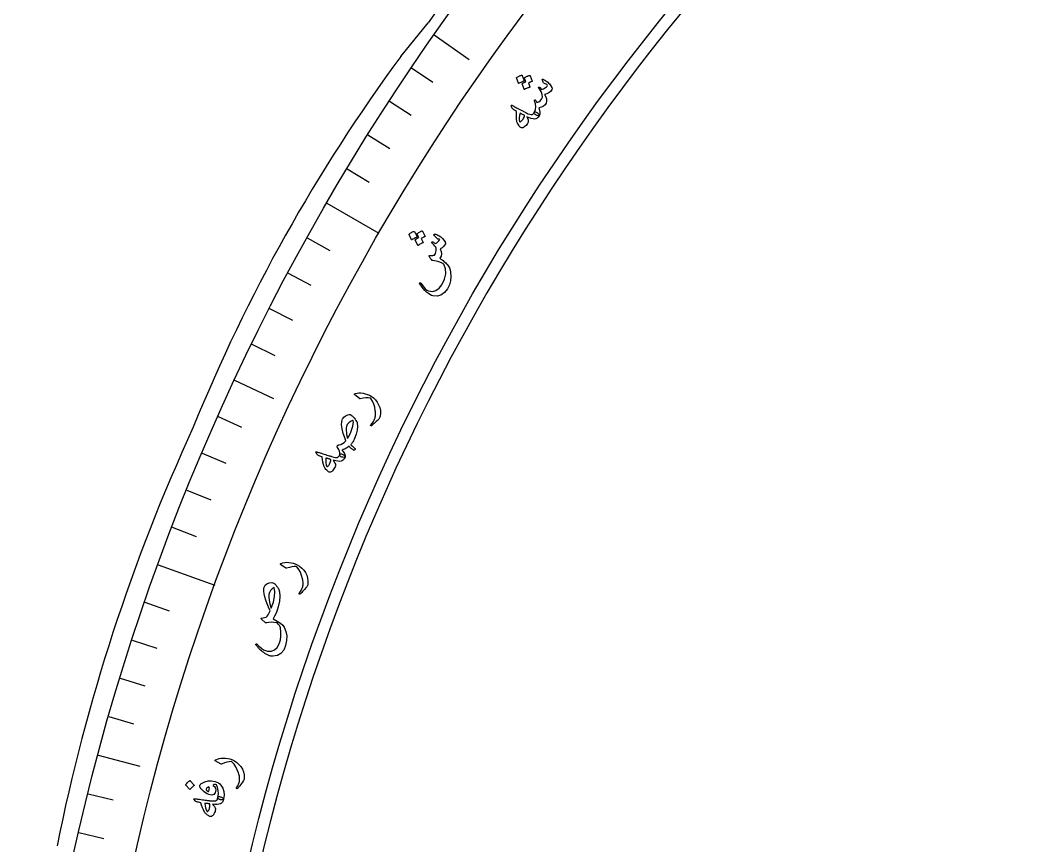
# Model space of a CAD drawing. Header units: millimetres. Extents: x -77 to 77, y -78 to 103.
# Drawn here: x -77.1 to -43.12, y 16.9 to 44.72 of the extents above; entities that cross this region are included whole.
import ezdxf

# ---------------------------------------------------------------- set-up
doc = ezdxf.new("R2010")
doc.units = ezdxf.units.MM
for name, color, linetype in [('CUT_INNER', 6, 'Continuous'), ('CUT_OUTER', 1, 'Continuous'), ('ENGRAVE', 7, 'Continuous'), ('ENGRAVE_FINE', 8, 'Continuous'), ('TEXT', 5, 'Continuous')]:
    doc.layers.add(name, color=color, linetype=linetype)

msp = doc.modelspace()

# ---------------------------------------------------------------- linework, layer by layer
at = {"layer": 'CUT_INNER'}
msp.add_arc((0.0001, -0.0002), 70.9124, 92.273101, 354.023615, dxfattribs=at)
at = {"layer": 'CUT_OUTER'}
msp.add_lwpolyline([(-64.2798, 43.4993), (-63.3623, 44.6259)], dxfattribs=at)
for centre, radius, start, end in [((-0.0074, 0.0063), 77.4903, 124.343855, 144.843732), ((-17.8766, 9.3223), 57.6309, 143.627494, 157.902998), ((-13.0895, 4.2782), 64.0284, 155.33141, 168.632524)]:
    msp.add_arc(centre, radius, start, end, dxfattribs=at)
at = {"layer": 'ENGRAVE'}
for points in [[(-63.1605, 44.2255), (-61.9734, 43.3942)], [(-66.7747, 38.5524), (-65.0176, 37.5379)], [(-69.8806, 32.5859), (-68.5672, 31.9734)], [(-72.4548, 26.3714), (-70.5482, 25.6774)], [(-74.4775, 19.9562), (-73.0776, 19.5811)]]:
    msp.add_lwpolyline(points, dxfattribs=at)
for radius in [77.1047, 75.0758, 71.3077]:
    msp.add_circle((0, 0), radius, dxfattribs=at)
at = {"layer": 'ENGRAVE_FINE'}
for points in [[(-63.9227, 43.1164), (-63.2018, 42.6302)], [(-64.6655, 41.9943), (-63.9362, 41.5207)], [(-65.3885, 40.8593), (-64.6511, 40.3985)], [(-66.0917, 39.7119), (-65.3463, 39.264)], [(-67.4373, 37.3811), (-66.6768, 36.9596)], [(-68.0795, 36.1985), (-67.3117, 35.7903)], [(-68.7008, 35.0048), (-67.9261, 34.6101)], [(-69.3013, 33.8005), (-68.5197, 33.4193)], [(-70.4387, 31.3613), (-69.6443, 31.0076)], [(-70.9753, 30.1272), (-70.1749, 29.7875)], [(-71.4903, 28.8839), (-70.684, 28.5582)], [(-71.9835, 27.6319), (-71.1717, 27.3203)], [(-72.904, 25.1029), (-72.0818, 24.8198)], [(-73.331, 23.8267), (-72.504, 23.558)], [(-73.7356, 22.5432), (-72.9041, 22.289)], [(-74.1178, 21.2529), (-73.282, 21.0133)], [(-74.8144, 18.6533), (-73.9707, 18.443)], [(-75.1286, 17.3448), (-74.2813, 17.1492)]]:
    msp.add_lwpolyline(points, dxfattribs=at)
at = {"layer": 'TEXT'}
for points in [[(-60.3822, 42.7719), (-60.3828, 42.7757), (-60.3819, 42.7798), (-60.3795, 42.7841), (-60.3755, 42.7887), (-60.3565, 42.8017), (-60.3372, 42.8137), (-60.3177, 42.8247), (-60.2978, 42.8345), (-60.2776, 42.8434), (-60.2566, 42.8514), (-60.2351, 42.8583), (-60.2129, 42.8643), (-60.206, 42.8648), (-60.2007, 42.8637), (-60.1968, 42.8609), (-60.1944, 42.8566), (-60.1211, 42.6754), (-60.1209, 42.6706), (-60.1235, 42.6664), (-60.129, 42.6629), (-60.1373, 42.6601), (-60.1444, 42.6576), (-60.1553, 42.6534), (-60.17, 42.6476), (-60.1886, 42.6402), (-60.2112, 42.6308), (-60.2378, 42.6194), (-60.2687, 42.6058), (-60.3037, 42.5901), (-60.3088, 42.5884), (-60.3128, 42.5885), (-60.3154, 42.5904), (-60.3168, 42.594)], [(-60.1108, 42.7648), (-60.1114, 42.7686), (-60.1105, 42.7726), (-60.1081, 42.7769), (-60.1042, 42.7815), (-60.0851, 42.7945), (-60.0659, 42.8063), (-60.0463, 42.8172), (-60.0265, 42.827), (-60.0063, 42.8358), (-59.9853, 42.8436), (-59.9638, 42.8505), (-59.9416, 42.8564), (-59.936, 42.8566), (-59.9312, 42.855), (-59.9274, 42.8518), (-59.9245, 42.8468), (-59.8513, 42.6658), (-59.8512, 42.6622), (-59.8536, 42.6588), (-59.8586, 42.6555), (-59.8662, 42.6523), (-59.8713, 42.6503), (-59.8792, 42.6472), (-59.8899, 42.6429), (-59.9035, 42.6374), (-59.9198, 42.6306), (-59.9386, 42.6225), (-59.9601, 42.6131), (-59.9842, 42.6024), (-59.9294, 42.4699), (-59.9292, 42.465), (-59.9318, 42.4609), (-59.9372, 42.4574), (-59.9455, 42.4546), (-59.9526, 42.4521), (-59.9635, 42.448), (-59.9782, 42.4422), (-59.9967, 42.4348), (-60.0192, 42.4255), (-60.0459, 42.4141), (-60.0766, 42.4006), (-60.1115, 42.3849), (-60.1161, 42.384), (-60.1197, 42.3847), (-60.1221, 42.3869), (-60.1234, 42.3907), (-60.1891, 42.5681), (-60.1898, 42.5719), (-60.1889, 42.576), (-60.1865, 42.5803), (-60.1826, 42.5849), (-60.1692, 42.5941), (-60.1555, 42.603), (-60.1416, 42.6115), (-60.1275, 42.6196), (-60.113, 42.6272), (-60.0983, 42.6341), (-60.0832, 42.6402), (-60.0678, 42.6456)], [(-59.5213, 42.7136), (-59.5212, 42.7193), (-59.5171, 42.7232), (-59.5089, 42.7252), (-59.4968, 42.7254), (-59.4789, 42.7221), (-59.4563, 42.713), (-59.4292, 42.6984), (-59.3974, 42.6781), (-59.3622, 42.6536), (-59.3297, 42.6274), (-59.2998, 42.5994), (-59.2725, 42.5696), (-59.224, 42.5052), (-59.1947, 42.4512), (-59.1845, 42.4077), (-59.1936, 42.3747), (-59.2414, 42.3154), (-59.2985, 42.2697), (-59.3648, 42.2375), (-59.4404, 42.2188), (-59.3986, 42.1394), (-59.3755, 42.0641), (-59.371, 41.9928), (-59.3852, 41.9256), (-59.4184, 41.8681), (-59.4708, 41.8229), (-59.5421, 41.7902), (-59.6326, 41.7697), (-59.6062, 41.6834), (-59.5958, 41.6096), (-59.6013, 41.5484), (-59.6228, 41.4997), (-59.6337, 41.4945), (-59.6541, 41.4965), (-59.684, 41.5058), (-59.7233, 41.5223), (-59.759, 41.5431), (-59.7808, 41.5649), (-59.7888, 41.5876), (-59.7829, 41.6111), (-59.7445, 41.7059), (-59.7305, 41.8027), (-59.7411, 41.9016), (-59.7763, 42.0027), (-59.7782, 42.0082), (-59.7789, 42.0131), (-59.7783, 42.0175), (-59.7764, 42.0213), (-59.773, 42.0252), (-59.769, 42.028), (-59.7645, 42.0298), (-59.7593, 42.0305), (-59.7486, 42.0255), (-59.7352, 42.0102), (-59.719, 41.9848), (-59.7, 41.9491), (-59.6635, 41.9527), (-59.6254, 41.9714), (-59.5856, 42.005), (-59.5441, 42.0537), (-59.5119, 42.1281), (-59.5161, 42.2161), (-59.5567, 42.3179), (-59.6337, 42.4333), (-59.6377, 42.4392), (-59.6398, 42.4443), (-59.6401, 42.4489), (-59.6385, 42.4527), (-59.6345, 42.4574), (-59.6301, 42.4608), (-59.6253, 42.4629), (-59.6201, 42.4636), (-59.6141, 42.4627), (-59.6087, 42.4609), (-59.604, 42.4582), (-59.5999, 42.4546), (-59.5383, 42.3841), (-59.5053, 42.3917), (-59.4715, 42.4051), (-59.4369, 42.4241), (-59.4016, 42.449), (-59.3709, 42.4758), (-59.3517, 42.4992), (-59.3439, 42.5191), (-59.3476, 42.5356), (-59.3611, 42.5497), (-59.3845, 42.564), (-59.4179, 42.5784), (-59.4611, 42.5929), (-59.4698, 42.602), (-59.4828, 42.6251), (-59.4999, 42.6623), (-59.5213, 42.7136)], [(-60.5569, 41.8225), (-60.5607, 41.8408), (-60.5563, 41.85), (-60.5436, 41.8502), (-60.5227, 41.8414), (-60.5108, 41.835), (-60.4943, 41.8264), (-60.473, 41.8155), (-60.447, 41.8023), (-60.4162, 41.7866), (-60.3804, 41.7682), (-60.3396, 41.7469), (-60.2938, 41.7228), (-60.2488, 41.6992), (-60.2085, 41.678), (-60.1729, 41.6593), (-60.1421, 41.643), (-60.1162, 41.6292), (-60.0951, 41.618), (-60.0791, 41.6094), (-60.068, 41.6035), (-59.9967, 41.5676), (-59.9372, 41.5458), (-59.8894, 41.538), (-59.8532, 41.5442), (-59.8346, 41.5532), (-59.8166, 41.5674), (-59.7994, 41.5867), (-59.7829, 41.6111), (-59.7707, 41.6238), (-59.756, 41.6299), (-59.739, 41.6294), (-59.7197, 41.6223), (-59.6989, 41.6102), (-59.6795, 41.5957), (-59.6614, 41.5788), (-59.6446, 41.5595), (-59.6318, 41.5409), (-59.6239, 41.5247), (-59.6209, 41.511), (-59.6228, 41.4997), (-59.6555, 41.4537), (-59.6917, 41.4196), (-59.7315, 41.3974), (-59.7748, 41.3873), (-59.8265, 41.3893), (-59.887, 41.4032), (-59.956, 41.4289), (-60.0336, 41.4664), (-60.0083, 41.4118), (-59.9924, 41.3631), (-59.9859, 41.3202), (-59.9888, 41.2832), (-59.9981, 41.2579), (-60.0134, 41.2312), (-60.0346, 41.203), (-60.0617, 41.1733), (-60.0932, 41.144), (-60.1223, 41.1212), (-60.1489, 41.1049), (-60.173, 41.095), (-60.1976, 41.0905), (-60.2195, 41.0913), (-60.2387, 41.0976), (-60.2552, 41.1092), (-60.2732, 41.1275), (-60.2914, 41.1503), (-60.3099, 41.1775), (-60.3287, 41.2092), (-60.3465, 41.2424), (-60.36, 41.2699), (-60.3691, 41.2919), (-60.3738, 41.3083), (-60.384, 41.3883), (-60.3884, 41.4711), (-60.3869, 41.5564), (-60.3795, 41.6445), (-60.4154, 41.6658), (-60.4461, 41.6845), (-60.4716, 41.7006), (-60.4921, 41.7142), (-60.5083, 41.7269), (-60.5214, 41.7404), (-60.5313, 41.7547), (-60.538, 41.7697)], [(-60.262, 41.582), (-60.2845, 41.5018), (-60.295, 41.428), (-60.2935, 41.3605), (-60.2801, 41.2994), (-60.2765, 41.2935), (-60.2718, 41.2904), (-60.2658, 41.2901), (-60.2585, 41.2925), (-60.2377, 41.3057), (-60.2178, 41.3217), (-60.1987, 41.3406), (-60.1803, 41.3624), (-60.1628, 41.387), (-60.1461, 41.4145), (-60.1303, 41.4448), (-60.1152, 41.478), (-60.1135, 41.4836), (-60.1127, 41.4901), (-60.1129, 41.4977), (-60.1141, 41.5062), (-60.1295, 41.5153), (-60.1457, 41.5244), (-60.1628, 41.5337), (-60.1809, 41.5431), (-60.1998, 41.5526), (-60.2196, 41.5623), (-60.2404, 41.5721), (-60.262, 41.582)], [(-64.0027, 37.4933), (-64.0037, 37.4971), (-64.0031, 37.5012), (-64.0011, 37.5058), (-63.9976, 37.5107), (-63.9797, 37.5254), (-63.9615, 37.539), (-63.9429, 37.5516), (-63.924, 37.5632), (-63.9045, 37.5739), (-63.8844, 37.5836), (-63.8634, 37.5924), (-63.8418, 37.6004), (-63.835, 37.6015), (-63.8296, 37.6008), (-63.8255, 37.5984), (-63.8228, 37.5942), (-63.7342, 37.4199), (-63.7336, 37.4151), (-63.7358, 37.4107), (-63.741, 37.4067), (-63.749, 37.4032), (-63.7559, 37.4), (-63.7664, 37.3949), (-63.7806, 37.3879), (-63.7985, 37.3788), (-63.8202, 37.3675), (-63.8458, 37.3537), (-63.8754, 37.3375), (-63.9089, 37.3188), (-63.914, 37.3166), (-63.9179, 37.3164), (-63.9207, 37.318), (-63.9224, 37.3215)], [(-63.7315, 37.5099), (-63.7325, 37.5137), (-63.7319, 37.5178), (-63.7299, 37.5223), (-63.7264, 37.5273), (-63.7085, 37.5418), (-63.6903, 37.5554), (-63.6718, 37.5679), (-63.6528, 37.5794), (-63.6334, 37.59), (-63.6132, 37.5996), (-63.5923, 37.6084), (-63.5707, 37.6162), (-63.5651, 37.6169), (-63.5603, 37.6157), (-63.5561, 37.6128), (-63.5528, 37.6081), (-63.4644, 37.4339), (-63.464, 37.4303), (-63.4661, 37.4267), (-63.4709, 37.4229), (-63.4781, 37.4191), (-63.483, 37.4167), (-63.4906, 37.4129), (-63.501, 37.4076), (-63.514, 37.4009), (-63.5297, 37.3928), (-63.5478, 37.3831), (-63.5684, 37.3718), (-63.5915, 37.359), (-63.5256, 37.2315), (-63.5249, 37.2267), (-63.5272, 37.2223), (-63.5323, 37.2184), (-63.5403, 37.2149), (-63.5472, 37.2117), (-63.5577, 37.2067), (-63.5719, 37.1996), (-63.5897, 37.1906), (-63.6114, 37.1793), (-63.6369, 37.1656), (-63.6664, 37.1495), (-63.6999, 37.1308), (-63.7044, 37.1295), (-63.708, 37.1299), (-63.7106, 37.1318), (-63.7122, 37.1355), (-63.7929, 37.3069), (-63.7938, 37.3106), (-63.7933, 37.3147), (-63.7913, 37.3193), (-63.7878, 37.3242), (-63.7752, 37.3345), (-63.7623, 37.3446), (-63.7492, 37.3543), (-63.7358, 37.3636), (-63.722, 37.3725), (-63.7079, 37.3806), (-63.6934, 37.3881), (-63.6785, 37.3948)], [(-63.1558, 37.4618), (-63.162, 37.4699), (-63.1653, 37.4776), (-63.1657, 37.4848), (-63.1633, 37.4916), (-63.1577, 37.4989), (-63.1509, 37.5039), (-63.143, 37.5067), (-63.1339, 37.5071), (-63.1043, 37.5039), (-63.0709, 37.4944), (-63.0337, 37.4784), (-62.9928, 37.4561), (-62.9297, 37.4131), (-62.8748, 37.3639), (-62.828, 37.3085), (-62.7893, 37.2469), (-62.7817, 37.2292), (-62.7777, 37.2124), (-62.7772, 37.1964), (-62.7803, 37.1812), (-62.8044, 37.134), (-62.8414, 37.0897), (-62.8914, 37.0483), (-62.9545, 37.0098), (-62.9174, 36.9245), (-62.907, 36.8433), (-62.9234, 36.7663), (-62.9665, 36.6933), (-62.9283, 36.6679), (-62.8924, 36.6423), (-62.8585, 36.6166), (-62.8268, 36.5907), (-62.797, 36.5645), (-62.7688, 36.5379), (-62.7423, 36.5109), (-62.7175, 36.4834), (-62.6755, 36.4288), (-62.6424, 36.3689), (-62.618, 36.3035), (-62.6023, 36.2327), (-62.592, 36.0826), (-62.6066, 35.9388), (-62.6461, 35.8011), (-62.7105, 35.6695), (-62.8115, 35.5374), (-62.9271, 35.4531), (-63.0575, 35.4165), (-63.203, 35.4278), (-63.2487, 35.4438), (-63.2985, 35.4702), (-63.3524, 35.5069), (-63.4105, 35.554), (-63.471, 35.6113), (-63.5301, 35.6775), (-63.588, 35.7526), (-63.6445, 35.8367), (-63.6476, 35.8427), (-63.649, 35.8486), (-63.6485, 35.8544), (-63.6462, 35.8601), (-63.6428, 35.8652), (-63.6388, 35.869), (-63.6342, 35.8715), (-63.6291, 35.8729), (-63.6231, 35.8723), (-63.6176, 35.8701), (-63.6127, 35.8664), (-63.6083, 35.8611), (-63.5318, 35.7516), (-63.4638, 35.6705), (-63.4043, 35.6179), (-63.3535, 35.5937), (-63.2188, 35.5803), (-63.0983, 35.6106), (-62.992, 35.6844), (-62.8996, 35.8018), (-62.8088, 35.9877), (-62.7675, 36.1656), (-62.7758, 36.3359), (-62.8339, 36.4987), (-62.9093, 36.5421), (-62.9958, 36.5759), (-63.0935, 36.6003), (-63.2024, 36.6151), (-63.214, 36.6157), (-63.2234, 36.6178), (-63.2306, 36.6215), (-63.2357, 36.6268), (-63.2508, 36.649), (-63.2648, 36.67), (-63.2779, 36.6898), (-63.2899, 36.7084), (-63.3006, 36.7256), (-63.3099, 36.7413), (-63.3177, 36.7556), (-63.324, 36.7684), (-63.3261, 36.7748), (-63.3254, 36.7799), (-63.3221, 36.7838), (-63.316, 36.7864), (-63.3121, 36.7872), (-63.3062, 36.7882), (-63.2984, 36.7893), (-63.2886, 36.7905), (-63.277, 36.7916), (-63.2637, 36.7923), (-63.2487, 36.7928), (-63.2321, 36.7928), (-63.1996, 36.7937), (-63.175, 36.796), (-63.1584, 36.7998), (-63.1497, 36.8051), (-63.1172, 36.8514), (-63.097, 36.9049), (-63.0892, 36.9657), (-63.0937, 37.0338), (-63.1053, 37.0644), (-63.131, 37.1029), (-63.1709, 37.1495), (-63.2249, 37.2042), (-63.23, 37.2094), (-63.2333, 37.2155), (-63.2349, 37.2224), (-63.2347, 37.2302), (-63.2336, 37.2369), (-63.2312, 37.2426), (-63.2275, 37.2472), (-63.2226, 37.2508), (-63.2067, 37.2511), (-63.1832, 37.2409), (-63.152, 37.2201), (-63.1132, 37.1889), (-63.0678, 37.213), (-63.0288, 37.2444), (-62.9962, 37.283), (-62.97, 37.3289), (-62.984, 37.3364), (-62.9961, 37.3412), (-63.0063, 37.3433), (-63.0147, 37.3428), (-63.0231, 37.3414), (-63.0303, 37.3419), (-63.0365, 37.3443), (-63.0415, 37.3485)], [(-65.8383, 32.1038), (-65.8413, 32.1066), (-65.8434, 32.1093), (-65.8447, 32.1119), (-65.8452, 32.1144), (-65.843, 32.1201), (-65.8373, 32.1256), (-65.828, 32.131), (-65.8153, 32.1361), (-65.7557, 32.1511), (-65.6918, 32.1579), (-65.6238, 32.1566), (-65.5517, 32.1472), (-65.477, 32.1308), (-65.4065, 32.1085), (-65.34, 32.0804), (-65.2776, 32.0464), (-65.2021, 31.988), (-65.1354, 31.9203), (-65.0776, 31.8431), (-65.0285, 31.7567), (-64.991, 31.6638), (-64.9701, 31.5684), (-64.9657, 31.4704), (-64.9778, 31.3698), (-64.984, 31.3442), (-64.9938, 31.3204), (-65.0073, 31.2984), (-65.0244, 31.2781), (-65.0689, 31.2338), (-65.1095, 31.194), (-65.1463, 31.1587), (-65.1793, 31.1279), (-65.2084, 31.1017), (-65.2335, 31.0804), (-65.2546, 31.0638), (-65.2719, 31.0521), (-65.2764, 31.0501), (-65.2805, 31.049), (-65.2841, 31.049), (-65.2873, 31.0499), (-65.2909, 31.0521), (-65.2939, 31.0548), (-65.2964, 31.0582), (-65.2982, 31.0622), (-65.299, 31.0666), (-65.2982, 31.0711), (-65.2958, 31.0758), (-65.2919, 31.0806), (-65.2671, 31.1095), (-65.2446, 31.1377), (-65.2243, 31.1651), (-65.2064, 31.1919), (-65.1905, 31.2182), (-65.1768, 31.2443), (-65.165, 31.2702), (-65.1553, 31.2959), (-65.1475, 31.3224), (-65.1413, 31.3507), (-65.1367, 31.3809), (-65.1339, 31.4129), (-65.1328, 31.4469), (-65.1335, 31.4828), (-65.1362, 31.5207), (-65.1408, 31.5605), (-65.1613, 31.6763), (-65.1931, 31.7826), (-65.2361, 31.8792), (-65.2904, 31.9662), (-65.2951, 31.9724), (-65.3016, 31.9777), (-65.3098, 31.982), (-65.3196, 31.9853), (-65.3842, 31.9917), (-65.4606, 31.9893), (-65.5488, 31.9782), (-65.6488, 31.9583), (-65.6546, 31.9581), (-65.6594, 31.9587), (-65.6633, 31.96), (-65.6662, 31.962)], [(-66.246, 31.2844), (-66.2275, 31.3129), (-66.1991, 31.3416), (-66.1608, 31.3703), (-66.1125, 31.3991), (-66.0633, 31.4211), (-66.0195, 31.4306), (-65.981, 31.4276), (-65.9479, 31.4121), (-65.9186, 31.3879), (-65.8877, 31.357), (-65.8552, 31.3194), (-65.8211, 31.275), (-65.791, 31.2319), (-65.7688, 31.197), (-65.7543, 31.1702), (-65.7476, 31.1517), (-65.7355, 31.0287), (-65.7463, 30.8994), (-65.7798, 30.7637), (-65.8361, 30.6214), (-65.8497, 30.5935), (-65.8642, 30.5662), (-65.8795, 30.5396), (-65.8957, 30.5137), (-65.9126, 30.4885), (-65.9299, 30.4642), (-65.9478, 30.4407), (-65.9662, 30.418), (-65.9522, 30.4005), (-65.9247, 30.3734), (-65.8836, 30.3369), (-65.829, 30.2909), (-65.819, 30.2806), (-65.8157, 30.2694), (-65.8191, 30.257), (-65.8293, 30.2437), (-65.8423, 30.2343), (-65.8559, 30.2299), (-65.8702, 30.2305), (-65.8852, 30.2362), (-65.9018, 30.2478), (-65.9187, 30.2605), (-65.9361, 30.2743), (-65.9539, 30.2891), (-65.9719, 30.3051), (-65.99, 30.3222), (-66.0081, 30.3406), (-66.0262, 30.3602), (-66.0717, 30.3227), (-66.1183, 30.2921), (-66.1657, 30.2685), (-66.2142, 30.2517), (-66.2297, 30.2474), (-66.2417, 30.2423), (-66.2502, 30.2366), (-66.2551, 30.23), (-66.2561, 30.2233), (-66.2536, 30.2151), (-66.2476, 30.2053), (-66.2382, 30.1939), (-66.191, 30.1374), (-66.1624, 30.0858), (-66.1523, 30.0392), (-66.1608, 29.9975), (-66.1645, 29.9931), (-66.1709, 29.9896), (-66.1802, 29.9872), (-66.1923, 29.9857), (-66.2332, 29.9887), (-66.2666, 29.9951), (-66.2925, 30.0049), (-66.3109, 30.0181), (-66.3248, 30.0345), (-66.334, 30.0499), (-66.3386, 30.0644), (-66.3385, 30.078), (-66.3346, 30.1355), (-66.3456, 30.1947), (-66.3716, 30.2557), (-66.4125, 30.3185), (-66.4201, 30.3314), (-66.4238, 30.3445), (-66.4235, 30.3579), (-66.4192, 30.3716), (-66.4109, 30.3848), (-66.3996, 30.3948), (-66.3853, 30.4017), (-66.368, 30.4054), (-66.3054, 30.421), (-66.2449, 30.4501), (-66.1866, 30.4926), (-66.1303, 30.5485), (-66.1564, 30.6123), (-66.1798, 30.6739), (-66.2007, 30.7331), (-66.2191, 30.79), (-66.2574, 30.9483), (-66.2746, 31.0835), (-66.2707, 31.1956), (-66.246, 31.2844)], [(-65.9073, 31.2298), (-65.9784, 31.193), (-66.0368, 31.1461), (-66.0826, 31.0889), (-66.1157, 31.0216), (-66.1232, 30.9874), (-66.1258, 30.9425), (-66.1235, 30.8871), (-66.1162, 30.8209), (-66.1113, 30.7866), (-66.1063, 30.7549), (-66.1013, 30.7259), (-66.0962, 30.6995), (-66.091, 30.6757), (-66.0854, 30.6546), (-66.0796, 30.6359), (-66.0735, 30.6198), (-66.0382, 30.6794), (-66.0028, 30.7526), (-65.9672, 30.8394), (-65.9314, 30.9398), (-65.9014, 31.0384), (-65.8842, 31.1177), (-65.8799, 31.1777), (-65.8887, 31.2185), (-65.8914, 31.2254), (-65.8954, 31.2295), (-65.9007, 31.231), (-65.9073, 31.2298)], [(-67.1379, 30.1456), (-67.145, 30.1628), (-67.1424, 30.1727), (-67.13, 30.1752), (-67.1078, 30.1703), (-67.0949, 30.1662), (-67.0771, 30.1607), (-67.0542, 30.1539), (-67.0262, 30.1456), (-66.9931, 30.1358), (-66.9545, 30.1241), (-66.9105, 30.1106), (-66.8611, 30.0952), (-66.8126, 30.0802), (-66.7691, 30.0666), (-66.7308, 30.0546), (-66.6975, 30.0442), (-66.6695, 30.0354), (-66.6468, 30.0282), (-66.6294, 30.0227), (-66.6174, 30.0188), (-66.5409, 29.9965), (-66.4783, 29.9858), (-66.4299, 29.9868), (-66.3955, 29.9994), (-66.3788, 30.0118), (-66.3637, 30.029), (-66.3503, 30.0511), (-66.3385, 30.078), (-66.3287, 30.0927), (-66.3154, 30.1014), (-66.2986, 30.104), (-66.2783, 30.1006), (-66.2557, 30.0924), (-66.234, 30.0816), (-66.2131, 30.0683), (-66.1931, 30.0524), (-66.1771, 30.0364), (-66.1664, 30.0219), (-66.161, 30.009), (-66.1608, 29.9975), (-66.1846, 29.9463), (-66.214, 29.9062), (-66.2491, 29.8772), (-66.2899, 29.8594), (-66.3412, 29.852), (-66.4031, 29.8547), (-66.4756, 29.8675), (-66.5588, 29.8903), (-66.524, 29.8411), (-66.4995, 29.7961), (-66.4853, 29.7551), (-66.4815, 29.7182), (-66.4861, 29.6917), (-66.4962, 29.6626), (-66.5119, 29.6311), (-66.5332, 29.5969), (-66.5589, 29.5624), (-66.5834, 29.5347), (-66.6066, 29.5138), (-66.6285, 29.4997), (-66.6519, 29.4908), (-66.6735, 29.4877), (-66.6935, 29.4903), (-66.7119, 29.4988), (-66.7329, 29.5135), (-66.755, 29.5326), (-66.7781, 29.556), (-66.8023, 29.5838), (-66.8258, 29.6132), (-66.8441, 29.6379), (-66.857, 29.6578), (-66.8646, 29.6731), (-66.8892, 29.7499), (-66.9085, 29.8305), (-66.9225, 29.9147), (-66.9312, 30.0027), (-66.9703, 30.0171), (-67.0039, 30.0299), (-67.032, 30.0411), (-67.0545, 30.0508), (-67.0728, 30.0603), (-67.0881, 30.0712), (-67.1005, 30.0835), (-67.1098, 30.0971)], [(-66.8044, 29.9625), (-66.8119, 29.8796), (-66.8089, 29.8051), (-66.7952, 29.739), (-66.7709, 29.6813), (-66.7663, 29.6762), (-66.7611, 29.674), (-66.7551, 29.6747), (-66.7484, 29.6784), (-66.7304, 29.6952), (-66.7136, 29.7146), (-66.6983, 29.7366), (-66.6842, 29.7613), (-66.6714, 29.7887), (-66.66, 29.8188), (-66.6499, 29.8515), (-66.6411, 29.8869), (-66.6404, 29.8926), (-66.6409, 29.8992), (-66.6425, 29.9066), (-66.6452, 29.9148), (-66.6619, 29.9209), (-66.6795, 29.927), (-66.698, 29.933), (-66.7175, 29.939), (-66.7378, 29.9449), (-66.7591, 29.9508), (-66.7813, 29.9566), (-66.8044, 29.9625)], [(-68.3331, 26.3803), (-68.3363, 26.3829), (-68.3387, 26.3854), (-68.3402, 26.3879), (-68.3408, 26.3903), (-68.3391, 26.3962), (-68.3339, 26.4022), (-68.3252, 26.4083), (-68.3129, 26.4145), (-68.2548, 26.4345), (-68.1918, 26.4467), (-68.1239, 26.4512), (-68.0512, 26.448), (-67.9754, 26.438), (-67.9032, 26.4218), (-67.8346, 26.3994), (-67.7695, 26.3709), (-67.6893, 26.3192), (-67.6172, 26.2574), (-67.5529, 26.1854), (-67.4967, 26.1035), (-67.4514, 26.0141), (-67.4225, 25.9208), (-67.4097, 25.8235), (-67.4132, 25.7223), (-67.4172, 25.6963), (-67.4249, 25.6717), (-67.4365, 25.6487), (-67.4518, 25.627), (-67.4924, 25.5791), (-67.5295, 25.5359), (-67.5632, 25.4976), (-67.5934, 25.4641), (-67.6201, 25.4356), (-67.6433, 25.4122), (-67.663, 25.3939), (-67.6792, 25.3807), (-67.6835, 25.3783), (-67.6875, 25.3769), (-67.6911, 25.3766), (-67.6943, 25.3772), (-67.6981, 25.3791), (-67.7014, 25.3816), (-67.7041, 25.3847), (-67.7063, 25.3886), (-67.7074, 25.3929), (-67.707, 25.3974), (-67.7051, 25.4023), (-67.7015, 25.4074), (-67.6793, 25.4383), (-67.6593, 25.4683), (-67.6414, 25.4974), (-67.6258, 25.5256), (-67.6123, 25.5532), (-67.6008, 25.5803), (-67.5913, 25.6071), (-67.5838, 25.6335), (-67.5782, 25.6606), (-67.5745, 25.6894), (-67.5725, 25.7198), (-67.5724, 25.752), (-67.5742, 25.7859), (-67.578, 25.8216), (-67.5839, 25.8591), (-67.5918, 25.8985), (-67.6222, 26.0121), (-67.6629, 26.1152), (-67.7139, 26.2078), (-67.7754, 26.2899), (-67.7807, 26.2957), (-67.7876, 26.3004), (-67.7961, 26.304), (-67.8062, 26.3065), (-67.8711, 26.3073), (-67.947, 26.2985), (-68.0339, 26.2799), (-68.1319, 26.2515), (-68.1376, 26.2509), (-68.1425, 26.251), (-68.1465, 26.252), (-68.1496, 26.2537)], [(-68.8874, 25.6149), (-68.8504, 25.6822), (-68.7946, 25.7303), (-68.7199, 25.7591), (-68.6264, 25.7684), (-68.5946, 25.7614), (-68.5621, 25.7454), (-68.5289, 25.7205), (-68.495, 25.6866), (-68.4637, 25.6506), (-68.4382, 25.619), (-68.4185, 25.592), (-68.4047, 25.5694), (-68.3647, 25.4534), (-68.3524, 25.3121), (-68.3677, 25.1455), (-68.4103, 24.9534), (-68.4451, 24.8411), (-68.4856, 24.7365), (-68.5319, 24.6393), (-68.5839, 24.5496), (-68.4424, 24.4735), (-68.3325, 24.4013), (-68.2543, 24.3331), (-68.2077, 24.2689), (-68.1519, 24.1244), (-68.1254, 23.9735), (-68.1282, 23.8161), (-68.1602, 23.6521), (-68.2249, 23.4903), (-68.3181, 23.3753), (-68.4401, 23.3069), (-68.591, 23.2852), (-68.6128, 23.2863), (-68.6352, 23.2888), (-68.6582, 23.2927), (-68.6817, 23.2978), (-68.7055, 23.3045), (-68.7295, 23.3129), (-68.7536, 23.323), (-68.7778, 23.3349), (-68.8202, 23.3573), (-68.8613, 23.3815), (-68.901, 23.4075), (-68.9394, 23.4354), (-68.9763, 23.4649), (-69.0118, 23.496), (-69.0457, 23.5286), (-69.0781, 23.5626), (-69.091, 23.5772), (-69.1032, 23.5915), (-69.1146, 23.6053), (-69.1253, 23.6188), (-69.1354, 23.6318), (-69.1448, 23.6441), (-69.1535, 23.6557), (-69.1616, 23.6667), (-69.1658, 23.6741), (-69.1677, 23.6808), (-69.1671, 23.6871), (-69.1641, 23.6928), (-69.1595, 23.6984), (-69.1546, 23.7022), (-69.1495, 23.7041), (-69.1442, 23.7043), (-69.1386, 23.703), (-69.1329, 23.7005), (-69.127, 23.6967), (-69.121, 23.6918), (-69.1034, 23.669), (-69.0833, 23.6462), (-69.0606, 23.6234), (-69.0353, 23.6006), (-68.9687, 23.5481), (-68.9028, 23.5074), (-68.8379, 23.4784), (-68.7738, 23.4611), (-68.6417, 23.4585), (-68.5314, 23.4982), (-68.443, 23.5802), (-68.3761, 23.7043), (-68.338, 23.8335), (-68.319, 23.9653), (-68.3191, 24.1001), (-68.3384, 24.2378), (-68.351, 24.2818), (-68.3708, 24.3229), (-68.3976, 24.3612), (-68.4314, 24.3966), (-68.4363, 24.401), (-68.4429, 24.4047), (-68.4512, 24.4075), (-68.4613, 24.4095), (-68.5591, 24.4242), (-68.6475, 24.4294), (-68.7266, 24.4253), (-68.7964, 24.4117), (-68.8094, 24.4087), (-68.8201, 24.4081), (-68.8286, 24.4098), (-68.8348, 24.4138), (-68.9797, 24.5367), (-68.9891, 24.5503), (-68.9912, 24.561), (-68.986, 24.5688), (-68.9735, 24.5737), (-68.8179, 24.6034), (-68.7843, 24.637), (-68.7511, 24.6837), (-68.7184, 24.7435), (-68.6861, 24.8163), (-68.7404, 24.9365), (-68.7881, 25.0547), (-68.8291, 25.1711), (-68.8635, 25.2855), (-68.888, 25.392), (-68.9001, 25.4824), (-68.8999, 25.5567), (-68.8874, 25.6149)], [(-68.5496, 25.6027), (-68.6203, 25.558), (-68.6733, 25.5034), (-68.7085, 25.4389), (-68.7258, 25.3646), (-68.7271, 25.2777), (-68.7148, 25.1731), (-68.689, 25.051), (-68.6493, 24.9114), (-68.5754, 25.1123), (-68.534, 25.2944), (-68.5253, 25.4578), (-68.5496, 25.6027)], [(-70.5322, 19.762), (-70.5357, 19.7642), (-70.5383, 19.7665), (-70.54, 19.7688), (-70.5409, 19.7712), (-70.5398, 19.7772), (-70.5352, 19.7837), (-70.527, 19.7906), (-70.5154, 19.7979), (-70.4594, 19.8233), (-70.3979, 19.8415), (-70.3307, 19.8525), (-70.2581, 19.8561), (-70.1817, 19.8534), (-70.1083, 19.8441), (-70.0378, 19.8284), (-69.9703, 19.8062), (-69.8856, 19.7624), (-69.8079, 19.7077), (-69.7371, 19.6422), (-69.6733, 19.5659), (-69.6198, 19.4812), (-69.5821, 19.3911), (-69.5601, 19.2955), (-69.554, 19.1944), (-69.5554, 19.1681), (-69.5608, 19.143), (-69.5701, 19.1189), (-69.5833, 19.0959), (-69.6191, 19.0443), (-69.652, 18.9978), (-69.6819, 18.9565), (-69.7088, 18.9203), (-69.7326, 18.8893), (-69.7535, 18.8638), (-69.7714, 18.8437), (-69.7862, 18.8291), (-69.7903, 18.8263), (-69.7942, 18.8245), (-69.7977, 18.8238), (-69.801, 18.8242), (-69.8049, 18.8256), (-69.8084, 18.8278), (-69.8114, 18.8307), (-69.814, 18.8343), (-69.8155, 18.8385), (-69.8155, 18.8431), (-69.814, 18.8481), (-69.811, 18.8535), (-69.7918, 18.8864), (-69.7747, 18.9182), (-69.7597, 18.9488), (-69.7469, 18.9784), (-69.736, 19.0071), (-69.7271, 19.0353), (-69.7202, 19.0628), (-69.7153, 19.0898), (-69.7124, 19.1173), (-69.7114, 19.1463), (-69.7123, 19.1768), (-69.7152, 19.2088), (-69.7202, 19.2424), (-69.7274, 19.2776), (-69.7369, 19.3144), (-69.7485, 19.3528), (-69.7896, 19.463), (-69.8399, 19.5618), (-69.8995, 19.6492), (-69.9685, 19.725), (-69.9743, 19.7303), (-69.9816, 19.7343), (-69.9904, 19.7371), (-70.0007, 19.7386), (-70.0654, 19.7332), (-70.1401, 19.7172), (-70.2249, 19.6905), (-70.3197, 19.6529), (-70.3254, 19.6517), (-70.3302, 19.6514), (-70.3343, 19.6519), (-70.3375, 19.6534)], [(-71.5205, 18.9468), (-71.5224, 18.9501), (-71.523, 18.9543), (-71.5222, 18.9592), (-71.5201, 18.9649), (-71.4927, 19.0017), (-71.4622, 19.0352), (-71.4287, 19.0653), (-71.3921, 19.092), (-71.387, 19.0942), (-71.3824, 19.0945), (-71.3784, 19.093), (-71.3748, 19.0896), (-71.2421, 18.9477), (-71.2393, 18.943), (-71.2397, 18.938), (-71.2432, 18.9327), (-71.2498, 18.9271), (-71.2556, 18.9223), (-71.2644, 18.9146), (-71.2762, 18.904), (-71.291, 18.8905), (-71.3088, 18.8739), (-71.3298, 18.8538), (-71.354, 18.8303), (-71.3812, 18.8034), (-71.3855, 18.8), (-71.3892, 18.7987), (-71.3923, 18.7995), (-71.3949, 18.8025)], [(-71.0487, 18.9414), (-71.0427, 18.9554), (-71.0321, 18.9698), (-71.0169, 18.9846), (-70.9971, 18.9999), (-70.8879, 19.0588), (-70.7745, 19.0895), (-70.6567, 19.0922), (-70.5347, 19.0669), (-70.4739, 19.0436), (-70.4217, 19.0157), (-70.378, 18.983), (-70.3429, 18.9457), (-70.2785, 18.8382), (-70.2425, 18.7237), (-70.2349, 18.6022), (-70.2555, 18.4734), (-70.2619, 18.4616), (-70.2737, 18.4532), (-70.2912, 18.4481), (-70.3141, 18.4465), (-70.3265, 18.4469), (-70.3389, 18.4482), (-70.3513, 18.4506), (-70.3637, 18.4539), (-70.3759, 18.4579), (-70.3874, 18.4621), (-70.3982, 18.4665), (-70.4085, 18.4712), (-70.4256, 18.4817), (-70.4373, 18.4939), (-70.4435, 18.5076), (-70.4442, 18.523), (-70.4284, 18.6499), (-70.4308, 18.7644), (-70.4514, 18.8665), (-70.4905, 18.9563), (-70.5208, 18.9606), (-70.5454, 18.9626), (-70.5642, 18.9622), (-70.5772, 18.9594), (-70.5889, 18.9549), (-70.597, 18.9501), (-70.6017, 18.9449), (-70.6028, 18.9393), (-70.6025, 18.9351), (-70.6014, 18.9316), (-70.5997, 18.9288), (-70.5972, 18.9266), (-70.5612, 18.8953), (-70.536, 18.8619), (-70.5213, 18.8263), (-70.5174, 18.7886), (-70.5361, 18.687), (-70.5813, 18.6257), (-70.6531, 18.6047), (-70.7516, 18.6241), (-70.8049, 18.6471), (-70.8581, 18.6791), (-70.9112, 18.7201), (-70.9641, 18.7701), (-71.0078, 18.8197), (-71.0365, 18.8648), (-71.0501, 18.9054), (-71.0487, 18.9414)], [(-70.8409, 18.8118), (-70.8406, 18.7893), (-70.8294, 18.7688), (-70.8072, 18.7501), (-70.7743, 18.7334), (-70.7687, 18.7321), (-70.7647, 18.7314), (-70.7622, 18.7314), (-70.7611, 18.7322), (-70.7504, 18.7519), (-70.742, 18.7726), (-70.7359, 18.7941), (-70.732, 18.8166), (-70.7309, 18.8369), (-70.7326, 18.8544), (-70.737, 18.8689), (-70.7441, 18.8805), (-70.7841, 18.8658), (-70.8135, 18.8495), (-70.8325, 18.8315), (-70.8409, 18.8118)], [(-71.2436, 18.4555), (-71.2535, 18.4713), (-71.2525, 18.4815), (-71.2407, 18.4861), (-71.2181, 18.485), (-71.2047, 18.4831), (-71.1861, 18.4806), (-71.1624, 18.4777), (-71.1335, 18.4743), (-71.0992, 18.4702), (-71.0592, 18.4651), (-71.0135, 18.4592), (-70.9623, 18.4523), (-70.9119, 18.4456), (-70.8668, 18.4395), (-70.827, 18.4342), (-70.7924, 18.4295), (-70.7633, 18.4254), (-70.7397, 18.4222), (-70.7217, 18.4197), (-70.7092, 18.4179), (-70.63, 18.4087), (-70.5666, 18.4087), (-70.519, 18.4178), (-70.4872, 18.436), (-70.4728, 18.4509), (-70.4608, 18.4704), (-70.4513, 18.4945), (-70.4442, 18.523), (-70.437, 18.5392), (-70.4253, 18.5499), (-70.4092, 18.5553), (-70.3886, 18.5553), (-70.3649, 18.5511), (-70.3417, 18.5441), (-70.3189, 18.5344), (-70.2965, 18.5221), (-70.2781, 18.5091), (-70.2651, 18.4966), (-70.2576, 18.4847), (-70.2555, 18.4734), (-70.2704, 18.419), (-70.2927, 18.3745), (-70.3224, 18.3401), (-70.3595, 18.3156), (-70.4089, 18.2998), (-70.4704, 18.292), (-70.544, 18.2924), (-70.6298, 18.301), (-70.5873, 18.2584), (-70.5556, 18.2181), (-70.5347, 18.1801), (-70.5248, 18.1443), (-70.5248, 18.1174), (-70.53, 18.0871), (-70.5402, 18.0533), (-70.5554, 18.0161), (-70.575, 17.9777), (-70.5944, 17.9463), (-70.6138, 17.9218), (-70.6331, 17.9043), (-70.6546, 17.8916), (-70.6754, 17.8849), (-70.6956, 17.8841), (-70.7151, 17.8893), (-70.7383, 17.9004), (-70.7633, 17.9155), (-70.79, 17.9347), (-70.8185, 17.958), (-70.8466, 17.983), (-70.8688, 18.0043), (-70.8848, 18.0218), (-70.8949, 18.0356), (-70.932, 18.1072), (-70.9645, 18.1834), (-70.9925, 18.2641), (-71.0159, 18.3493), (-71.0568, 18.3569), (-71.0921, 18.3639), (-71.1217, 18.3703), (-71.1455, 18.376), (-71.1651, 18.3824), (-71.1821, 18.3906), (-71.1963, 18.4006), (-71.2077, 18.4124)], [(-70.884, 18.331), (-70.8776, 18.248), (-70.8621, 18.1751), (-70.8375, 18.1122), (-70.8038, 18.0594), (-70.7985, 18.0551), (-70.793, 18.0538), (-70.7872, 18.0556), (-70.7812, 18.0603), (-70.7663, 18.0799), (-70.753, 18.1018), (-70.7416, 18.1261), (-70.7318, 18.1528), (-70.7239, 18.182), (-70.7176, 18.2135), (-70.7132, 18.2475), (-70.7104, 18.2838), (-70.7107, 18.2896), (-70.7123, 18.296), (-70.7151, 18.3031), (-70.7191, 18.3107), (-70.7366, 18.3139), (-70.755, 18.3169), (-70.7743, 18.3197), (-70.7945, 18.3224), (-70.8155, 18.3248), (-70.8375, 18.327), (-70.8603, 18.3291), (-70.884, 18.331)]]:
    msp.add_lwpolyline(points, close=True, dxfattribs=at)

doc.saveas('drawing.dxf')
